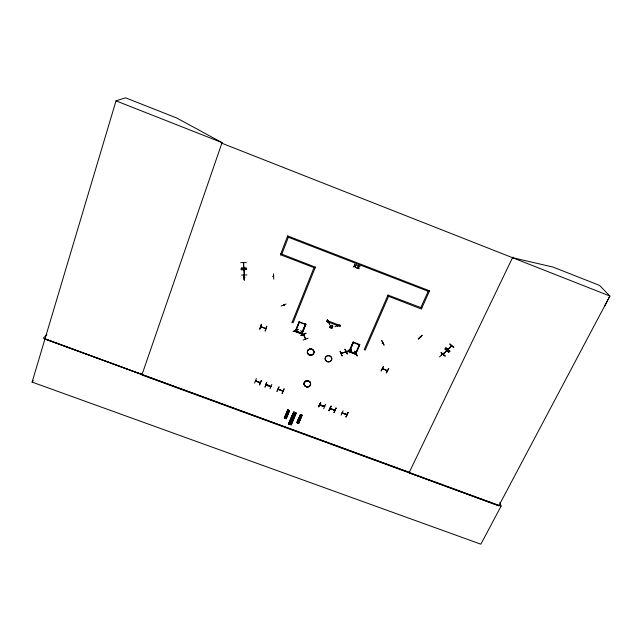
<?xml version="1.0" encoding="UTF-8"?>
<svg xmlns="http://www.w3.org/2000/svg" width="642" height="642" viewBox="0 0 642 642"><rect width="100%" height="100%" fill="white"/><g stroke="black" fill="none" stroke-linecap="round" stroke-linejoin="round"><path stroke-width="0.96" d="M346.046 416.979L347.932 412.429M346.985 414.467L342.154 412.87L346.929 414.644M346.8 414.636L346.905 414.387M347.105 353.83L344.995 349.208L347.346 353.83M346.335 351.808L351.278 349.746L346.319 351.784M345.524 351.928L345.877 351.359M346.078 351.712L346.006 351.367M342.491 413.223L342.587 412.79M343.069 410.752L341.127 415.173M342.066 412.83L342.13 412.67M342.13 355.877L340.051 351.142L342.122 355.78M341.68 353.301L341.062 353.301M341.56 353.108L341.6 353.269M341.239 353.63L341.143 353.212M326.698 321.353L340.148 326.601L340.541 325.534M339.899 324.796L334.883 326.722M336.031 408.127L334.105 412.565M334.955 409.965L334.843 410.423L330.092 408.609M335.036 410.045L334.506 410.294L330.277 408.448M337.708 326L337.315 325.654M337.7 326.232L337.491 325.59M330.63 408.36L330.558 408.802M331.087 406.314L328.897 410.655L331.079 406.193M330.165 408.248L330.173 408.697L330.221 408.264M329.161 410.752L331.087 406.193M305.528 338.96L305.704 338.832M325.638 404.275L323.68 408.729M324.194 406.033L324.146 406.466L319.788 404.62L324.667 406.426M327.364 319.564L329.763 324.282M324.531 406.571L324.603 406.137C324.916 407.221 319.323 405.704 319.804 404.412M324.122 406.426L324.651 406.386M420.269 336.978L420.751 337.531L420.181 337.291M328.279 321.77L327.926 322.107M328.399 321.778L327.966 322.316L327.934 321.915M243.503 263.22L243.406 262.819M320.703 402.47L318.528 406.819L320.639 402.43M326.69 321.498L327.083 320.43M348.71 350.66L348.478 350.195M320.262 404.532L320.141 404.982M441.271 355.018L441.383 354.833M244.04 274.648L244.401 279.976L244.297 274.471M301.892 332.708L302.342 332.307M299.509 421.032L297.904 420.366M300.167 419.515L298.562 418.857M382.624 342.74L382.696 342.764M298.931 422.364L297.326 421.706M299.164 421.834L297.559 421.168M246.624 268.396L241.119 268.268L246.624 268.38M246.953 274.937L241.472 275.073M308.096 338.198L303.168 340.035M241.119 268.284L246.616 268.163M315.013 268.019L280.458 254.738M305.456 338.928L303.361 334.498L303.794 334.907M292.086 322.324L293.049 322.838L315.399 267.048M305.913 333.487L300.986 335.453L305.793 333.222M292.985 420.542L290.577 419.555M293.506 419.346L291.099 418.351M291.677 423.527L289.261 422.613M301.86 334.065L305.881 324.106M292.022 422.733L289.606 421.818M314.01 267.634L292.062 322.469M292.543 421.529L290.12 420.614M293.699 412.084L288.539 423.921L293.843 412.044L296.283 413.031L291.163 424.723M303.385 334.33L303.578 334.972M305.688 339.048L303.562 334.257M243.406 262.875L243.727 268.067M243.655 262.674L243.438 263.164M244.032 267.923L243.952 267.473M303.016 335.14L300.777 330.461M301.957 333.776L295.36 331.12M302.037 333.752L295.32 331.224L302.013 333.631M288.539 423.921L293.843 412.044L288.748 423.808M301.66 333.431L305.496 324.098M302.39 332.516L301.941 332.692L302.462 332.676M243.848 269.488L244.096 269.961M287.6 414.901L285.979 414.283M286.605 417.22L284.992 416.554M286.95 416.417L285.337 415.751M286.38 417.701L284.767 417.091M298.073 329.402L293.145 331.376M295.456 329.811L295.689 330.173M295.705 330.285L295.537 329.844M295.44 330.269L295.288 330.052M282.183 393.369L284.221 388.956M282.673 390.625L282.536 391.074L278.259 389.204M283.018 390.753L282.978 391.211L283.05 390.817M278.106 389.429L283.066 391.034L282.64 390.826M278.5 389.582L278.644 389.132M279.005 386.925L276.919 391.443L278.957 386.998M283.018 391.018L278.179 389.012M278.155 389.453L278.299 389.004M359.624 345.011L352.964 342.475M349.12 351.278L355.7 354.047L355.796 353.533M270.804 386.701L270.932 386.332C270.298 388.193 260.227 381.428 270.426 386.211L270.426 386.211M271.823 384.373L270.033 388.771M348.999 351.848L353.132 341.953L359.801 344.626L355.58 354.36L348.951 351.808L353.172 342.17M349.071 351.503L355.7 354.047M286.099 303.995L281.108 306.073M266.51 384.646L266.422 384.871M283.555 304.998L283.74 305.688L283.957 305.351M266.053 384.526L265.973 384.943M266.173 384.518L270.94 386.556L270.426 386.572M283.579 305.046L283.78 305.48M283.933 305.552L283.732 304.926M265.026 387.022L266.631 382.439M261.35 380.465L259.512 385.007L261.382 380.497M259.994 382.287L259.914 382.704L255.612 380.826M259.866 382.68L260.403 382.383M255.909 381.22L256.078 380.899M255.54 380.642L255.508 381.083L255.588 380.658M256.343 378.531L254.561 383.178M266.759 326.208L265.13 331.136L266.807 326.321M265.435 328.19L265.828 328.584M260.829 326.481L265.636 328.76L265.788 328.327M305.752 324.651L299.012 322.083M449.817 351.302L445.909 347.812M288.354 237.251L281.846 254.144M295.416 331.296L299.236 321.714L295.176 331.601L301.909 334.081M445.034 356.045L441.102 352.699M261.374 326.746L260.901 326.65M280.426 254.85L287.72 235.863M260.716 326.85L260.949 326.473M261.222 327.011L261.302 326.609M287.335 236.858L429.169 291.685M261.43 324.258L259.809 329.097L261.639 324.338M273.789 279.182L273.516 273.805M280.835 253.759L315.382 267.168M499.893 502.333L501.097 506.097L480.874 544.191L32.1 382.094L116.009 100.858L125.535 97.809L176.598 117.951L221.996 142.604L221.795 143.206L609.9 296.042L604.7 306.025M273.5 276.405L273.171 276.533M273.5 276.429L273.115 276.413M273.155 276.261L273.01 276.654L273.556 276.453M443.02 354.007L446.768 350.524M341.111 353.445L346.014 351.752M447.835 349.537L448.397 349.264L448.076 348.983M451.43 345.621L451.366 346.054M447.819 349.24L448.092 349.609L451.687 345.701M382.271 342.868L382.327 343.326L382.768 342.924M359.753 344.706L355.54 354.32M299.132 321.794L305.913 324.258L301.892 334.137M259.809 329.097L261.398 324.266M265.066 387.062L266.599 382.439M295.745 331.384L299.581 321.851M301.676 333.575L305.528 324.098M282.119 393.361L283.981 388.755M244.297 277.232L244.787 277.015M244.377 274.696L244.04 269.48M246.632 269.568L241.135 269.68L246.616 269.271M244.305 274.262L244.161 274.76M244.401 279.976L244.04 269.536M289.309 410.543L285.586 418.456L289.012 410.543L289.422 410.663L286.123 418.664L289.542 410.744L287.801 410.021L284.302 417.966L287.712 410.045L288.242 410.238L284.839 418.167L284.278 417.95L284.743 418.094M284.494 418.038L287.937 410.021M284.823 418.167L288.122 410.134L284.847 418.167M320.711 402.349L318.761 406.884M288.378 410.19L288.868 410.374M289.229 410.623L285.69 418.464L286.123 418.664M246.279 262.634L240.734 262.61M294.309 412.22L289.036 424.105L294.333 412.276M290.481 424.659L295.625 412.838M295.785 412.798L290.641 424.667M349.465 351.519L353.509 342.234L349.489 351.664M243.767 267.481L243.695 268.067M296.098 413.015L291.308 424.972L288.731 423.889M328.921 410.647L330.839 406.209M359.416 344.465L355.347 353.878M300.833 414.876L297.406 422.781L296.845 422.572L300.312 414.684L300.721 414.796L297.398 422.781L300.536 414.66M297.366 422.765L300.721 414.772M300.97 414.82L301.467 415.013M301.7 415.157L302.117 415.374L301.7 415.157L298.153 423.078L301.612 415.181L302.013 415.302L298.69 423.279L301.9 415.173M298.674 423.271L302.021 415.278L300.608 414.796M298.658 423.263L301.925 415.302M335.999 408.023L334.033 412.549L335.959 408.119M388.595 296.299L365.178 350.075L364.207 349.713L388.017 294.967M347.964 412.453L345.982 416.971L348.189 412.637M295.481 330.831L302.213 333.342M387.599 295.914L421.409 309.035L429.602 290.73M383.435 366.438L381.091 371.044L383.451 366.446M382.897 368.701L382.913 368.893M388.667 368.548L386.291 373.026L388.659 368.54M512.798 257.145L409.058 472.809L498.794 505.848M349.128 351.383L355.788 353.854M349.256 351.094L355.909 353.582M348.614 350.588L348.863 350.484M446.391 350.829L446.359 350.668M451.711 345.99L451.551 345.581M449.801 351.198L445.749 348.092M32.1 382.094L33.376 380.658M46.85 334.578L43.351 338.157L142.051 374.495L140.454 373.283M418.159 338.928L422.115 335.317M443.036 354.023L443.245 354.416L446.848 350.46M448.806 352.257L444.842 348.807L448.854 352.185M449.721 344.128L453.637 347.507M439.537 356.952L443.309 353.301M243.944 268.115L243.623 262.883M330.157 408.456L334.98 410.238M449.922 343.911L453.838 347.298M354.914 265.716L354.593 263.974L355.219 265.523L356.326 264.64C357.61 265.178 353.59 265.9 355.636 267.529L355.018 266.005L353.935 266.871C352.089 266.679 357.53 264.352 353.517 266.711M359.672 265.94L358.565 266.735L360.09 266.181L358.669 267.104L358.982 268.821L358.356 267.297L357.281 268.163C355.427 267.971 360.876 265.644 356.864 268.003M451.495 345.805L447.779 349.352M356.655 353.517L356.543 353.1M357.177 355.796L354.849 351.375M354.857 351.367L357.185 355.901L355.122 351.166M260.853 326.666L265.772 328.568M387.19 370.803L382.431 368.58M331.962 328.222C335.943 322.517 325.029 326.698 331.962 328.222L329.811 327.388M293.25 331.721L298.177 329.747M305.809 333.23L300.986 335.453M341.175 353.63L346.022 351.728M346.431 352.025L351.383 350.083L346.431 352.041M381.789 340.661L384.093 345.236L381.854 340.621M382.263 343.117L382.696 342.932M382.784 343.109L382.359 343.293M356.31 353.654L356.615 353.124M327.38 319.555L329.563 324.362M347.145 353.911L345.011 349.2M356.559 353.309L356.117 353.325M244.112 279.968L243.808 274.656M296.837 422.564L298.586 423.166L297.094 422.661M289.093 410.543L289.534 410.744M289.285 410.647L286.147 418.664M387.23 370.843L387.27 370.378M246.616 269.287L241.135 269.624M244.803 277.4L244.361 277.44M346.808 414.82L342.122 413.079M296.861 422.58L300.528 414.756M451.326 346.303L451.174 345.886M512.533 257.699L553.035 267.064L599.596 285.433L609.9 296.042L498.882 505.695L141.874 374.984L222.068 142.628L116.009 100.858M45.028 338.968L409.283 472.343M44.924 339.064L501.097 506.097M255.54 380.858L260.387 382.648M260.323 382.809L255.524 381.059M327.075 320.575L340.541 325.679M300.055 415.462L301.668 416.08M287.455 410.832L289.077 411.442M293.314 413.263L295.745 414.186M388.041 295.103L421.802 307.959M357.947 265.347L358.565 266.815M353.517 266.631L353.935 266.871M356.864 267.923L357.281 268.163M287.688 235.967L429.642 290.858M287.801 410.045L288.138 410.174M382.471 368.998L382.552 368.572M422.051 335.26L418.375 339.12M445.034 355.925L441.11 352.594L445.067 356.029M445.909 347.908L449.857 351.278M348.855 350.733L348.646 350.131M356.671 353.293L356.246 353.646L356.198 353.228M387.375 370.659L382.48 368.596M428.182 291.308L420.815 307.574M357.939 265.266L358.26 267.008M299.83 420.269L298.209 419.659L299.83 420.269M287.263 415.647L285.642 415.037L287.263 415.647M286.035 418.504L284.422 417.894L286.035 418.504M286.26 414.804L286.982 415.077L286.26 414.804M298.835 419.427L299.549 419.699L298.835 419.427M330.622 326.096L330.71 327.38L332.066 327.308L331.986 326.024L330.622 326.096M326.481 361.269A3.322 3.098 3.6 0 0 331.762 359.175A3.322 3.098 3.6 0 0 327.139 355.933A3.322 3.098 3.6 0 0 326.481 361.269A3.322 3.098 3.6 0 0 331.762 359.087A3.322 3.098 3.6 0 0 327.139 355.853A3.322 3.098 3.6 0 0 326.489 361.181M308.698 354.601A3.33 3.114 6.6 0 0 313.962 352.49A3.33 3.114 6.6 0 0 309.316 349.248A3.33 3.114 6.6 0 0 308.698 354.601A3.346 3.13 6.6 0 0 313.994 352.45A3.322 3.106 6.6 0 0 309.324 349.176A3.322 3.106 6.6 0 0 308.714 354.512A3.322 3.106 6.6 0 0 313.97 352.41A3.346 3.13 6.6 0 0 309.316 349.176A3.346 3.13 6.6 0 0 308.69 354.569M305.391 386.315A3.29 3.033 6.5 0 0 310.6 384.269A3.29 3.033 6.5 0 0 305.993 381.091A3.29 3.033 6.5 0 0 305.391 386.315A3.282 3.033 6.5 0 0 310.592 384.269A3.282 3.033 6.5 0 0 306.001 381.099A3.282 3.033 6.5 0 0 305.399 386.315M305.399 386.227A3.29 3.033 6.5 0 0 310.608 384.181A3.29 3.033 6.5 0 0 306.009 381.003A3.29 3.033 6.5 0 0 305.399 386.227A3.274 3.025 6.5 0 0 310.592 384.181A3.274 3.025 6.5 0 0 306.009 381.019A3.274 3.025 6.5 0 0 305.407 386.219"/></g></svg>
